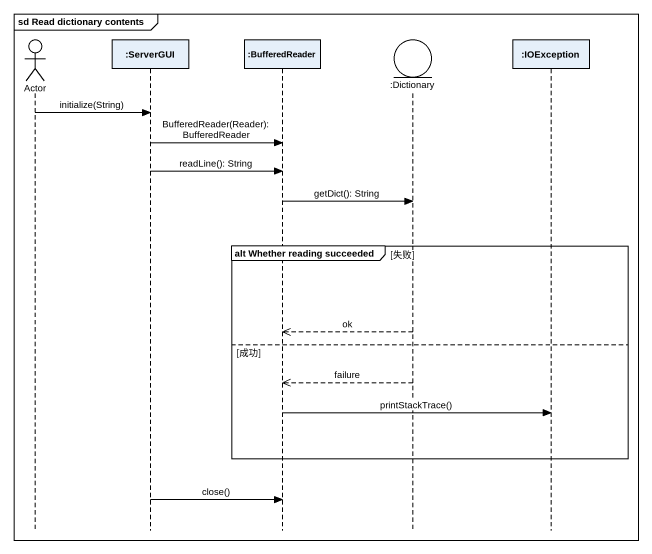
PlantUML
@startuml
mainframe sd Read dictionary contents
hide footbox
actor "Actor" as Actor_
participant ":ServerGUI" as ServerGUI
participant ":BufferedReader" as BufferedReader
entity ":Dictionary" as Dictionary
participant ":IOException" as IOException

Actor_ -> ServerGUI : initialize(String)
ServerGUI -> BufferedReader : BufferedReader(Reader): BufferedReader
ServerGUI -> BufferedReader : readLine(): String
BufferedReader -> Dictionary : getDict(): String
group alt Whether reading succeeded [失败]
  Dictionary -->> BufferedReader : ok
else 成功
  Dictionary -->> BufferedReader : failure
  BufferedReader -> IOException : printStackTrace()
end
ServerGUI -> BufferedReader : close()
@enduml
